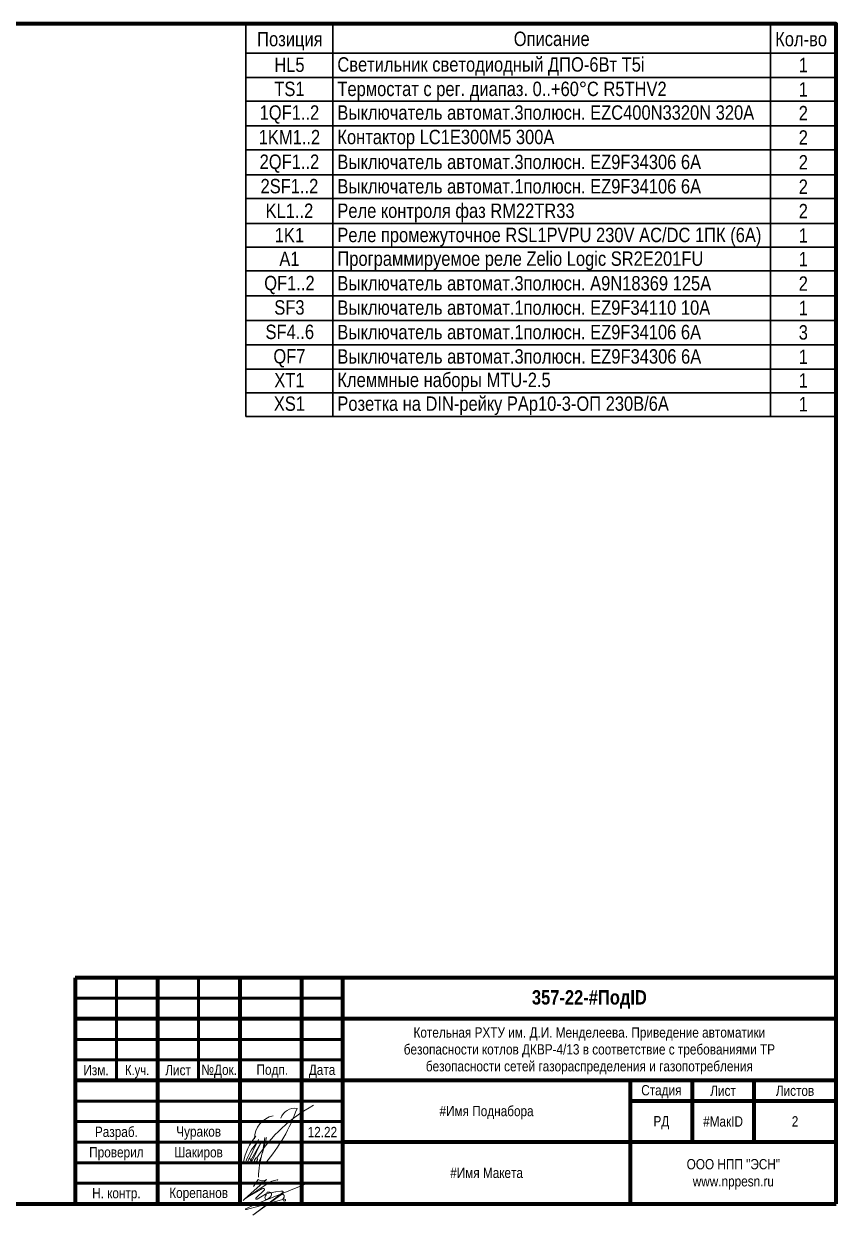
# Model space of a CAD drawing. Header units: millimetres. Extents: x -6000 to 26000, y -6000 to 26000.
# Drawn here: x 217.5 to 415, y -4623.4 to -4333.7 of the extents above; entities that cross this region are included whole.
import ezdxf

# ---------------------------------------------------------------- set-up
doc = ezdxf.new("R2010")
doc.units = ezdxf.units.MM
doc.header["$MEASUREMENT"] = 0
for name, color, linetype, lineweight in [('0_Ном._пера__1', 7, 'Continuous', 15), ('0_Ном._пера__241', 7, 'Continuous', 50), ('0_Ном._пера__246', 7, 'Continuous', 100), ('2D - Общий_Ном._пера__21', 7, 'Continuous', 30), ('Аннотация - Текст_Ном._пера__1', 7, 'Continuous', 15)]:
    doc.layers.add(name, color=color, linetype=linetype, lineweight=lineweight)
doc.layers.add('0_Ном._пера__9', color=7, linetype='Continuous', lineweight=15, true_color=0x3dad99)
doc.styles.add('СГЕНЕРИР_СТИЛЬ_1', font='ARIALN.TTF')
doc.styles.add('СГЕНЕРИР_СТИЛЬ_4', font='ARIALN.TTF')

msp = doc.modelspace()

# ---------------------------------------------------------------- linework, layer by layer
at = {"layer": '0_Ном._пера__241', "color": 7, "linetype": 'Continuous', "lineweight": 50}
for p, q in [((240, -4565.68), (240, -4590.68)), ((260, -4565.68), (260, -4590.68)), ((230, -4570.68), (295, -4570.68)), ((230, -4580.68), (295, -4580.68)), ((295, -4585.68), (230, -4585.68)), ((295, -4595.68), (230, -4595.68)), ((295, -4600.68), (230, -4600.68)), ((295, -4605.68), (230, -4605.68)), ((295, -4610.68), (230, -4610.68)), ((295, -4615.68), (230, -4615.68))]:
    msp.add_line(p, q, dxfattribs=at)
at = {"layer": '0_Ном._пера__246', "color": 7, "linetype": 'Continuous', "lineweight": 100}
for p, q in [((415, -4565.68), (230, -4565.68)), ((230, -4565.68), (230, -4620.68)), ((250, -4565.68), (250, -4620.68)), ((270, -4565.68), (270, -4620.68)), ((285, -4565.68), (285, -4620.68)), ((295, -4565.68), (295, -4620.68)), ((415, -4575.68), (230, -4575.68)), ((415, -4590.68), (230, -4590.68)), ((365, -4620.68), (365, -4590.68)), ((380, -4590.68), (380, -4605.68)), ((395, -4590.68), (395, -4605.68)), ((415, -4595.68), (365, -4595.68)), ((415, -4605.68), (295, -4605.68))]:
    msp.add_line(p, q, dxfattribs=at)
at = {"layer": '0_Ном._пера__246', "color": 7, "linetype": 'Continuous', "lineweight": 100, "flags": 128}
msp.add_lwpolyline([(415, -4620.68), (415, -4333.68), (20, -4333.68), (20, -4620.68)], close=True, dxfattribs=at)
at = {"layer": '0_Ном._пера__9', "color": 135, "linetype": 'Continuous', "lineweight": 15, "true_color": 0x3dad99}
for p, q in [((274.54, -4605.02), (271.86, -4610.57)), ((272.35, -4610.67), (275.1, -4605.88)), ((275.1, -4605.88), (272.84, -4610.57)), ((275.49, -4608.32), (276.47, -4604.56)), ((275.49, -4608.32), (276.07, -4604.58)), ((274.27, -4609.74), (274.13, -4610.78)), ((274.53, -4610.83), (275.27, -4609.09)), ((273.33, -4610.67), (273.51, -4610.35))]:
    msp.add_line(p, q, dxfattribs=at)
at = {"layer": '0_Ном._пера__9', "color": 135, "linetype": 'Continuous', "lineweight": 15, "true_color": 0x3dad99, "flags": 128}
for points in [[(273.37, -4616.44), (274.48, -4614.81, -0.414214), (274.51, -4614.8), (274.64, -4614.89, 0.267949), (275.98, -4614.99), (276.48, -4614.75, -0.775573), (276.51, -4614.78), (271.17, -4619.53), (270.81, -4619.87), (270.95, -4619.73, 0.030067), (271.39, -4619.36), (276.91, -4615.67, -0.091908), (278.11, -4615.09), (279.12, -4614.82, -0.933541), (279.19, -4614.94)], [(271.87, -4619.05), (275.11, -4617.21, -0.08719), (275.64, -4616.98), (275.75, -4616.95, -0.702393), (275.98, -4617.29), (273.94, -4619.31, 0.136086), (273.9, -4619.42, 0.443716), (274.02, -4619.56), (274.18, -4619.56, 0.161222), (274.25, -4619.53), (276.29, -4618.34, -0.026522), (276.38, -4618.27, -0.768791), (276.46, -4618.34), (276.23, -4618.78, 0.105043), (276.11, -4619.2, 0.43472), (276.54, -4619.66, 0.16132), (276.66, -4619.62), (277.28, -4619.16, 0.102211), (277.56, -4618.84), (277.58, -4618.8, -0.023478), (277.62, -4618.74, 0.197304), (277.75, -4618.19, 0.161257), (277.69, -4618.08, 0.094433), (277.46, -4617.92), (277.44, -4617.91, 0.083774), (277.2, -4617.86, 0.05387), (276.8, -4617.88, 0.985858), (276.69, -4618.2), (278.65, -4617.76, -0.027151), (278.73, -4617.75), (280.02, -4617.6, -0.046388), (280.15, -4617.6), (280.38, -4617.62, -0.65616), (280.5, -4617.97), (273.14, -4623.45), (279.32, -4618.95), (280.16, -4618.39), (280.27, -4618.38, -0.038414), (280.38, -4618.37), (280.48, -4618.37), (280.5, -4618.37, -0.402341), (280.8, -4618.98, 0.020676), (280.78, -4619.04), (280.55, -4619.41, 0.467701), (280.83, -4620.02, 0.131652), (281.07, -4619.94, 0.726247), (280.97, -4619.56), (280.88, -4619.55, 0.115506), (280.74, -4619.56), (274.6, -4621.27), (271.6, -4622.1), (271.48, -4622.09, -0.747293), (271.44, -4621.94), (273.5, -4620.96), (286.93, -4615.49)]]:
    msp.add_lwpolyline(points, format="xyb", dxfattribs=at)
at = {"layer": '0_Ном._пера__9', "color": 135, "linetype": 'Continuous', "lineweight": 15, "true_color": 0x3dad99}
for centre, radius, start, end in [((306.41, -4630.51), 38.51, 118.6981, 146.8966), ((243.78, -4583.18), 42.61, 319.6537, 340.3805), ((283.34, -4600.96), 3.52, 80.6082, 161.7985), ((279.27, -4604.82), 5.66, 101.6434, 180.3746), ((283.79, -4612.92), 13.12, 138.6736, 169.7126), ((286.05, -4615.92), 15.59, 139.9163, 160.3208), ((272.19, -4610.37), 0.668, 353.3227, 96.6773), ((296.11, -4614.56), 21.55, 163.167, 179.0964), ((273.35, -4610.07), 0.661, 268.7016, 341.1724)]:
    msp.add_arc(centre, radius, start, end, dxfattribs=at)
msp.add_ellipse((273.9, -4610.14), major_axis=(0.248, 0.662), ratio=0.421875, dxfattribs=at)
at = {"layer": '2D - Общий_Ном._пера__21', "color": 7, "linetype": 'Continuous', "lineweight": 30}
for p, q in [((271.49, -4333.68), (271.49, -4429.22)), ((271.49, -4333.68), (415, -4333.68)), ((292.66, -4333.68), (292.66, -4429.22)), ((399.02, -4333.68), (399.02, -4429.14)), ((415, -4333.68), (415, -4429.14)), ((271.49, -4340.78), (415, -4340.78)), ((271.49, -4346.72), (415, -4346.72)), ((271.49, -4352.48), (415, -4352.48)), ((271.49, -4358.5), (415, -4358.5)), ((271.49, -4364.35), (415, -4364.35)), ((271.49, -4370.37), (415, -4370.37)), ((271.49, -4376.14), (415, -4376.14)), ((271.49, -4382.25), (415, -4382.25)), ((271.49, -4388.01), (415, -4388.01)), ((271.49, -4393.78), (415, -4393.78)), ((271.49, -4399.88), (415, -4399.88)), ((271.49, -4405.82), (415, -4405.82)), ((271.49, -4411.75), (415, -4411.75)), ((271.49, -4417.69), (415, -4417.69)), ((271.49, -4423.45), (415, -4423.45)), ((271.49, -4429.22), (415, -4429.22))]:
    msp.add_line(p, q, dxfattribs=at)

# ---------------------------------------------------------------- texts
at = {"layer": '0_Ном._пера__1', "color": 7, "linetype": 'Continuous', "lineweight": 15, "attachment_point": 5}
for s, insert, char_height, style in [('\\A1;{\\pqc;\\fArial Narrow|b1|i0|c204|p34;357-22\\fArial Narrow|b1|i0|c204|p34;-\\fArial Narrow|b1|i0|c204|p34;#ПодID}', (355, -4570.97), 3.5, 'СГЕНЕРИР_СТИЛЬ_4'), ('\\A1;{\\pqc;\\fArial Narrow|b0|i0|c204|p34;Изм.}', (235.04, -4588.17), 2.5, 'СГЕНЕРИР_СТИЛЬ_1'), ('\\A1;{\\W0.950000x;\\pqc;\\fArial Narrow|b0|i0|c204|p34;К.уч.}', (245.04, -4588.51), 2.5, 'СГЕНЕРИР_СТИЛЬ_1'), ('\\A1;{\\pqc;\\fArial Narrow|b0|i0|c204|p34;Лист}', (255, -4588.17), 2.5, 'СГЕНЕРИР_СТИЛЬ_1'), ('\\A1;{\\pqc;\\fArial Narrow|b0|i0|c204|p34;№Док.}', (265, -4588.44), 2.5, 'СГЕНЕРИР_СТИЛЬ_1'), ('\\A1;{\\pqc;\\fArial Narrow|b0|i0|c204|p34; Подп.}', (277.5, -4588.41), 2.5, 'СГЕНЕРИР_СТИЛЬ_1'), ('\\A1;{\\pqc;\\fArial Narrow|b0|i0|c204|p34;Дата}', (290, -4588.44), 2.5, 'СГЕНЕРИР_СТИЛЬ_1'), ('\\A1;{\\pqc;\\fArial Narrow|b0|i0|c204|p34;Стадия}', (372.5, -4593.41), 2.5, 'СГЕНЕРИР_СТИЛЬ_1'), ('\\A1;{\\pqc;\\fArial Narrow|b0|i0|c204|p34;Лист}', (387.5, -4593.19), 2.5, 'СГЕНЕРИР_СТИЛЬ_1'), ('\\A1;{\\pqc;\\fArial Narrow|b0|i0|c204|p34;Листов}', (405, -4593.19), 2.5, 'СГЕНЕРИР_СТИЛЬ_1'), ('\\A1;{\\pqc;\\fArial Narrow|b0|i0|c204|p34;#Имя Поднабора}', (330, -4598.49), 2.5, 'СГЕНЕРИР_СТИЛЬ_1'), ('\\A1;{\\pqc;\\fArial Narrow|b0|i0|c204|p34;РД}', (372.5, -4600.96), 2.5, 'СГЕНЕРИР_СТИЛЬ_1'), ('\\A1;{\\pqc;\\fArial Narrow|b0|i0|c204|p34;#МакID}', (387.5, -4600.67), 2.5, 'СГЕНЕРИР_СТИЛЬ_1'), ('\\A1;{\\pqc;\\fArial Narrow|b0|i0|c204|p34;#Имя Макета}', (330, -4613.17), 2.5, 'СГЕНЕРИР_СТИЛЬ_1')]:
    msp.add_mtext(s, dxfattribs=dict(at, insert=insert, char_height=char_height, style=style))
at = {"layer": '0_Ном._пера__1', "color": 7, "linetype": 'Continuous', "lineweight": 15, "insert": (355, -4583.49), "char_height": 2.5, "width": 102.1134, "attachment_point": 5, "line_spacing_factor": 0.984993, "style": 'СГЕНЕРИР_СТИЛЬ_1'}
msp.add_mtext('\\A1;{\\pqc;\\fArial Narrow|b0|i0|c204|p34;Котельная РХТУ им. Д.И. Менделеева. Приведение автоматики безопасности котлов ДКВР-4/13 в соответствие с требованиями ТР безопасности сетей газораспределения и газопотребления}', dxfattribs=at)
at = {"layer": '0_Ном._пера__1', "color": 7, "linetype": 'Continuous', "lineweight": 15, "insert": (390, -4613.5), "char_height": 2.5, "attachment_point": 5, "line_spacing_factor": 0.996855, "style": 'СГЕНЕРИР_СТИЛЬ_1'}
msp.add_mtext('\\A1;{\\pqc;\\fArial Narrow|b0|i0|c204|p34;ООО НПП "ЭСН"\\P\\pqc;\\fArial Narrow|b0|i0|c204|p34;www.nppesn.ru}', dxfattribs=at)
at = {"layer": 'Аннотация - Текст_Ном._пера__1', "color": 7, "linetype": 'Continuous', "lineweight": 15, "style": 'СГЕНЕРИР_СТИЛЬ_1'}
for s, insert, char_height, attachment_point in [('\\A1;{\\pqc;\\fArial Narrow|b0|i0|c204|p34;Позиция}', (282.18, -4335.64), 3.5, 2), ('\\A1;{\\pqc;\\fArial Narrow|b0|i0|c204|p34;Описание}', (345.84, -4335.58), 3.5, 2), ('\\A1;{\\pqc;\\fArial Narrow|b0|i0|c204|p34;Кол\\fArial Narrow|b0|i0|c204|p34;-во}', (406.48, -4335.64), 3.5, 2), ('\\A1;{\\pqc;\\fArial Narrow|b0|i0|c204|p34;HL5}', (282.07, -4341.88), 3.5, 2), ('\\A1;{\\pql;\\fArial Narrow|b0|i0|c204|p34;Светильник светодиодный ДПО-6Вт Т5i}', (293.73, -4341.81), 3.5, 1), ('\\A1;{\\pqc;\\fArial Narrow|b0|i0|c204|p34;1}', (407.01, -4341.95), 3.5, 2), ('\\A1;{\\pqc;\\fArial Narrow|b0|i0|c204|p34;TS1}', (282.07, -4347.75), 3.5, 2), ('\\A1;{\\pql;\\fArial Narrow|b0|i0|c204|p34;Термостат с рег. диапаз. 0..+60°С R5THV2}', (293.73, -4347.75), 3.5, 1), ('\\A1;{\\pqc;\\fArial Narrow|b0|i0|c204|p34;1}', (407.01, -4347.88), 3.5, 2), ('\\A1;{\\pqc;\\fArial Narrow|b0|i0|c204|p34;1QF1..2}', (282.07, -4353.51), 3.5, 2), ('\\A1;{\\pql;\\fArial Narrow|b0|i0|c204|p34;Выключатель автомат.3полюсн. EZC400N3320N \\fArial Narrow|b0|i0|c204|p34;320\\fArial Narrow|b0|i0|c204|p34;А}', (293.73, -4353.51), 3.5, 1), ('\\A1;{\\pqc;\\fArial Narrow|b0|i0|c204|p34;2}', (407.01, -4353.65), 3.5, 2), ('\\A1;{\\pqc;\\fArial Narrow|b0|i0|c204|p34;1KM1..2}', (282.07, -4359.5), 3.5, 2), ('\\A1;{\\pql;\\fArial Narrow|b0|i0|c204|p34;Контактор LC1E300M5 300А}', (293.73, -4359.45), 3.5, 1), ('\\A1;{\\pqc;\\fArial Narrow|b0|i0|c204|p34;2}', (407.01, -4359.58), 3.5, 2), ('\\A1;{\\pqc;\\fArial Narrow|b0|i0|c204|p34;2QF1..2}', (282.07, -4365.47), 3.5, 2), ('\\A1;{\\pql;\\fArial Narrow|b0|i0|c204|p34;Выключатель автомат.3полюсн. EZ9F34306 6А}', (293.73, -4365.52), 3.5, 1), ('\\A1;{\\pqc;\\fArial Narrow|b0|i0|c204|p34;2}', (407.01, -4365.61), 3.5, 2), ('\\A1;{\\pqc;\\fArial Narrow|b0|i0|c204|p34;2SF1..2}', (282.07, -4371.41), 3.5, 2), ('\\A1;{\\pql;\\fArial Narrow|b0|i0|c204|p34;Выключатель автомат.1полюсн. EZ9F34106 6А}', (293.73, -4371.45), 3.5, 1), ('\\A1;{\\pqc;\\fArial Narrow|b0|i0|c204|p34;2}', (407.01, -4371.54), 3.5, 2), ('\\A1;{\\pqc;\\fArial Narrow|b0|i0|c204|p34;KL1..2}', (282.07, -4377.39), 3.5, 2), ('\\A1;{\\pql;\\fArial Narrow|b0|i0|c204|p34;Реле контроля фаз RM22TR33}', (293.73, -4377.39), 3.5, 1), ('\\A1;{\\pqc;\\fArial Narrow|b0|i0|c204|p34;2}', (407.01, -4377.48), 3.5, 2), ('\\A1;{\\pqc;\\fArial Narrow|b0|i0|c204|p34;1K1}', (282.07, -4383.33), 3.5, 2), ('\\A1;{\\pql;\\fArial Narrow|b0|i0|c204|p34;Реле промежуточное RSL1PVPU 230V АC/DC 1ПК (6А)}', (293.73, -4383.28), 3.5, 1), ('\\A1;{\\pqc;\\fArial Narrow|b0|i0|c204|p34;1}', (407.01, -4383.41), 3.5, 2), ('\\A1;{\\pqc;\\fArial Narrow|b0|i0|c204|p34;A1}', (282.07, -4389.09), 3.5, 2), ('\\A1;{\\pql;\\fArial Narrow|b0|i0|c204|p34;Программируемое реле Zelio Logic SR2E201FU}', (293.73, -4389.04), 3.5, 1), ('\\A1;{\\pqc;\\fArial Narrow|b0|i0|c204|p34;1}', (407.01, -4389.18), 3.5, 2), ('\\A1;{\\pqc;\\fArial Narrow|b0|i0|c204|p34;QF1..2}', (282.07, -4394.98), 3.5, 2), ('\\A1;{\\pql;\\fArial Narrow|b0|i0|c204|p34;Выключатель автомат.3полюсн.\\fArial Narrow|b0|i0|c204|p34; A9N18369\\fArial Narrow|b0|i0|c204|p34; \\fArial Narrow|b0|i0|c204|p34;125А}', (293.73, -4395.03), 3.5, 1), ('\\A1;{\\pqc;\\fArial Narrow|b0|i0|c204|p34;2}', (407.01, -4395.11), 3.5, 2), ('\\A1;{\\pqc;\\fArial Narrow|b0|i0|c204|p34;SF3}', (282.07, -4400.91), 3.5, 2), ('\\A1;{\\pql;\\fArial Narrow|b0|i0|c204|p34;Выключатель автомат.1полюсн. EZ9F341\\fArial Narrow|b0|i0|c204|p34;10\\fArial Narrow|b0|i0|c204|p34; \\fArial Narrow|b0|i0|c204|p34;10\\fArial Narrow|b0|i0|c204|p34;А}', (293.73, -4400.96), 3.5, 1), ('\\A1;{\\pqc;\\fArial Narrow|b0|i0|c204|p34;1}', (407.01, -4401.05), 3.5, 2), ('\\A1;{\\pqc;\\fArial Narrow|b0|i0|c204|p34;SF4..6}', (282.16, -4406.85), 3.5, 2), ('\\A1;{\\pql;\\fArial Narrow|b0|i0|c204|p34;Выключатель автомат.1полюсн. EZ9F34106 6А}', (293.73, -4406.9), 3.5, 1), ('\\A1;{\\pqc;\\fArial Narrow|b0|i0|c204|p34;3}', (407.01, -4406.98), 3.5, 2), ('\\A1;{\\pqc;\\fArial Narrow|b0|i0|c204|p34;QF7}', (282.07, -4412.79), 3.5, 2), ('\\A1;{\\pql;\\fArial Narrow|b0|i0|c204|p34;Выключатель автомат.3полюсн. EZ9F34306 6А}', (293.73, -4412.83), 3.5015, 1), ('\\A1;{\\pqc;\\fArial Narrow|b0|i0|c204|p34;1}', (407.01, -4412.92), 3.5, 2), ('\\A1;{\\pqc;\\fArial Narrow|b0|i0|c204|p34;XT1}', (282.07, -4418.6), 3.5, 2), ('\\A1;{\\pql;\\fArial Narrow|b0|i0|c204|p34;Клеммные наборы MTU-2.5}', (293.73, -4418.53), 3.5015, 1), ('\\A1;{\\pqc;\\fArial Narrow|b0|i0|c204|p34;1}', (407.01, -4418.68), 3.5, 2), ('\\A1;{\\pqc;\\fArial Narrow|b0|i0|c204|p34;XS1}', (282.07, -4424.31), 3.5, 2), ('\\A1;{\\pql;\\fArial Narrow|b0|i0|c204|p34;Розетка на DIN-рейку РАр10-3-ОП 230В/6А}', (293.73, -4424.31), 3.495, 1), ('\\A1;{\\pqc;\\fArial Narrow|b0|i0|c204|p34;1}', (407.01, -4424.45), 3.5, 2), ('\\A1;{\\pqc;\\fArial Narrow|b0|i0|c204|p34;2}', (405, -4599.39), 2.5, 2), ('\\A1;{\\pqc;\\fArial Narrow|b0|i0|c204|p34;Разраб.}', (240, -4601.92), 2.5, 2), ('\\A1;{\\pqc;\\fArial Narrow|b0|i0|c204|p34;Чураков}', (260, -4601.85), 2.5, 2), ('\\A1;{\\pqc;\\fArial Narrow|b0|i0|c204|p34;12.22}', (290.08, -4601.98), 2.5, 2), ('\\A1;{\\pqc;\\fArial Narrow|b0|i0|c204|p34;Проверил}', (240, -4606.89), 2.5, 2), ('\\A1;{\\pqc;\\fArial Narrow|b0|i0|c204|p34;Шакиров}', (260, -4606.89), 2.5, 2), ('\\A1;{\\pqc;\\fArial Narrow|b0|i0|c204|p34;Н. контр.}', (240, -4616.84), 2.5, 2), ('\\A1;{\\pqc;\\fArial Narrow|b0|i0|c204|p34;Корепанов}', (260, -4616.76), 2.5, 2)]:
    msp.add_mtext(s, dxfattribs=dict(at, insert=insert, char_height=char_height, attachment_point=attachment_point))

doc.saveas('drawing.dxf')
